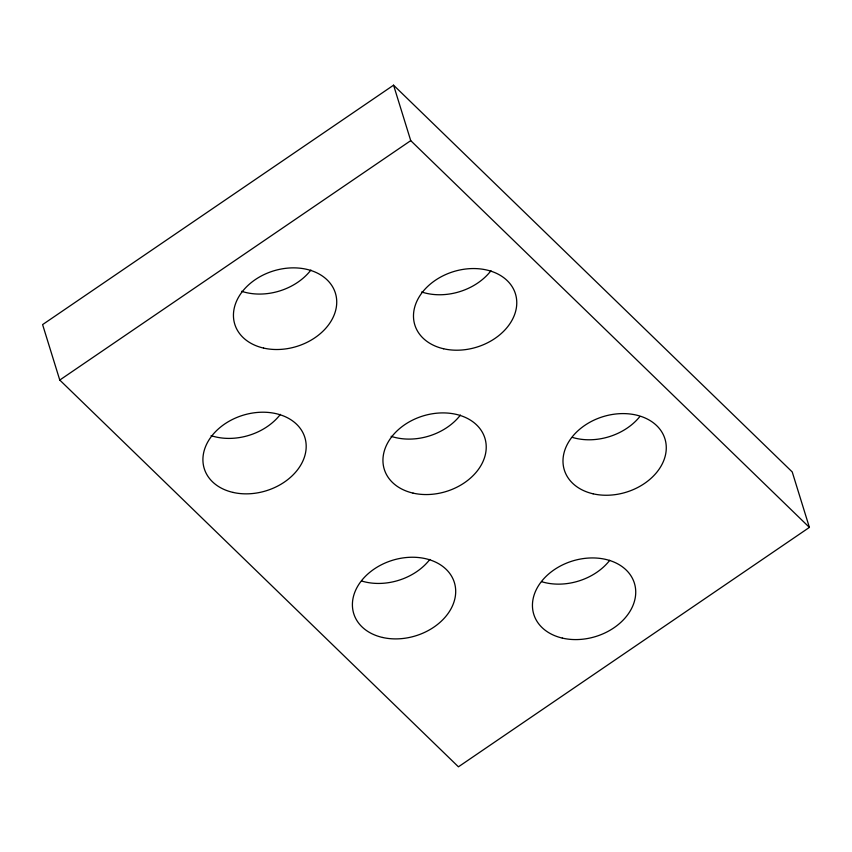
<?xml version="1.0" encoding="UTF-8"?>
<svg xmlns="http://www.w3.org/2000/svg" width="852" height="852" viewBox="0 0 852 852"><rect width="100%" height="100%" fill="white"/><g stroke="black" fill="none" stroke-linecap="round" stroke-linejoin="round"><path stroke-width="1.28" d="M393.571 85.179L42.6 324.601L59.768 380.056L458.429 766.821L809.4 527.399L792.232 471.944L393.571 85.179L410.739 140.633L809.4 527.399M59.768 380.056L410.739 140.633M490.965 270.723A52.664 39.511 -17.2 0 1 421.655 291.98M310.916 270.031A52.664 39.511 -17.2 0 1 241.606 291.288M460.421 415.062A52.664 39.511 -17.2 0 1 391.111 436.32M639.692 416.734A52.664 39.511 -17.2 0 1 572.331 437.385M429.877 559.402A52.664 39.511 -17.2 0 1 361.749 581.043M609.776 560.275A52.664 39.511 -17.2 0 1 541.574 581.671M280.383 414.37A52.664 39.511 -17.2 0 1 211.072 435.628M413.06 493.116A52.664 39.511 -17.2 0 0 486.002 443.349A52.664 39.511 -17.2 0 0 404.679 424.722A52.664 39.511 -17.2 0 0 413.06 493.116M233.022 492.413A52.664 39.511 -17.2 0 0 305.964 442.657A52.664 39.511 -17.2 0 0 224.64 424.03A52.664 39.511 -17.2 0 0 233.022 492.413M263.556 348.074A52.664 39.511 -17.2 0 0 336.508 298.317A52.664 39.511 -17.2 0 0 255.185 279.68A52.664 39.511 -17.2 0 0 263.556 348.074M443.604 348.766A52.664 39.511 -17.2 0 0 516.546 299.009A52.664 39.511 -17.2 0 0 435.223 280.372A52.664 39.511 -17.2 0 0 443.604 348.766M593.098 493.809A52.664 39.511 -17.2 0 0 666.051 444.041A52.664 39.511 -17.2 0 0 584.728 425.414A52.664 39.511 -17.2 0 0 593.098 493.809M562.331 638.095A52.664 39.511 -17.2 0 0 635.528 588.572A52.664 39.511 -17.2 0 0 554.386 569.615A52.664 39.511 -17.2 0 0 562.331 638.095M382.516 637.456A52.664 39.511 -17.2 0 0 455.469 587.688A52.664 39.511 -17.2 0 0 374.145 569.061A52.664 39.511 -17.2 0 0 382.516 637.456"/></g></svg>
